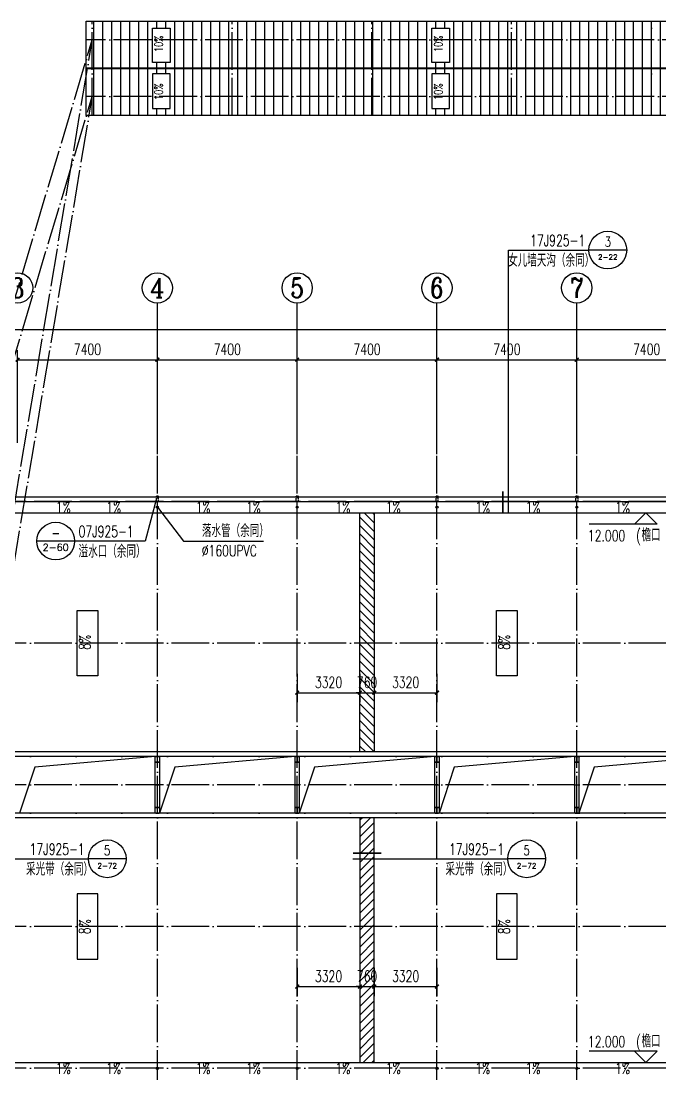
# Model space of a CAD drawing. Extents: x 13276711 to 13543385, y -848943 to -68012.
# Drawn here: x 13361369 to 13395188, y -515042 to -459322 of the extents above; entities that cross this region are included whole.
import ezdxf
from ezdxf.enums import TextEntityAlignment as Align

# ---------------------------------------------------------------- set-up
doc = ezdxf.new("R2010")
doc.units = 0
doc.header["$LTSCALE"] = 1000
doc.header["$MEASUREMENT"] = 0
doc.linetypes.add('DASH', pattern=[0.35, 0.25, -0.1])
doc.linetypes.add('DOTE', pattern=[2.42, 2, -0.2, 0.02, -0.2])
for name, color, linetype in [('AXIS', 3, 'Continuous'), ('AXIS_TEXT', 7, 'Continuous'), ('COLUMN', 2, 'Continuous'), ('DIM_IDEN', 3, 'Continuous'), ('DIM_LEAD', 3, 'Continuous'), ('DIM_SYMB', 3, 'Continuous'), ('DOTE', 1, 'DOTE'), ('PUB_DIM', 3, 'Continuous'), ('PUB_TEXT', 7, 'Continuous'), ('WALL-PARAPET', 6, 'Continuous'), ('填充', 251, 'Continuous'), ('采光带', 4, 'Continuous'), ('雨水管', 4, 'Continuous')]:
    doc.layers.add(name, color=color, linetype=linetype)
doc.styles.add('_TCH_AXIS', font='COMPLEX', dxfattribs={"bigfont": 'GBCBIG'})
doc.styles.add('_TCH_DIM', font='SIMPLEX', dxfattribs={"bigfont": 'GBCBIG'})
doc.styles.add('_TCH_DIM_T3', font='SIMPLEX', dxfattribs={"width": 0.705882, "bigfont": 'GBCBIG'})
doc.styles.add('_TCH_LABEL', font='COMPLEX', dxfattribs={"bigfont": 'GBCBIG'})
doc.styles.add('COMPLEX', font='COMPLEX')
doc.dimstyles.new('_TCH_ARCH&&200', dxfattribs={"dimtxt": 595, "dimasz": 200, "dimexe": 500, "dimexo": 600, "dimgap": 252.5, "dimtad": 1, "dimdec": 0, "dimzin": 0, "dimdsep": 46, "dimtxsty": '_TCH_DIM_T3', "dimblk": 'ARCHTICK', "dimcen": 0.09, "dimclrt": 7, "dimazin": 2, "dimtfac": 1, "dimtdec": 0, "dimtix": 1, "dimtmove": 2, "dimatfit": 3, "dimfxl": 0, "dimtolj": 1, "dimtzin": 0, "dimarcsym": 0})

# ---------------------------------------------------------------- blocks, each defined once
blk = doc.blocks.new('A$C0FCD69EC')
at = {"layer": 'COLUMN'}
blk.add_hatch(color=256, dxfattribs=at).paths.add_polyline_path([(300, 180), (294, 180), (294, 94), (6, 94), (6, 180), (0, 180), (0, 0), (6, 0), (6, 86), (294, 86), (294, 0), (300, 0)])
blk.add_lwpolyline([(300, 0), (294, 0), (294, 86), (6, 86), (6, 0), (0, 0), (0, 180), (6, 180), (6, 94), (294, 94), (294, 180), (300, 180)], close=True, dxfattribs=at)
blk = doc.blocks.new('A$C22C4548D')
blk.add_line((0, 10), (300, 10))
blk.add_lwpolyline([(30, 20), (270, 20), (270, 0), (30, 0)], close=True)
blk = doc.blocks.new('_AXISO')
blk.add_circle((0, 0), 0.5)
at = {"layer": 'AXIS_TEXT', "style": 'COMPLEX', "width": 1.041667}
blk.add_attdef('A', text='', height=0.56, dxfattribs=at).set_placement((-0.25, -0.28), (0.25, -0.28), align=Align.FIT)
blk = doc.blocks.new('_ArchTick')
at = {"color": 0, "linetype": 'ByBlock', "const_width": 0.4}
blk.add_lwpolyline([(-0.5, -0.5), (0.5, 0.5)], dxfattribs=at)
blk = doc.blocks.new('*D284')
at = {"layer": 'AXIS', "color": 0, "lineweight": -2}
for p, q in [((13346145, -481643), (13346145, -475143)), ((13509425, -481643), (13509425, -475143)), ((13346145, -475643), (13509425, -475643))]:
    blk.add_line(p, q, dxfattribs=at)
at = {"layer": 'Defpoints', "color": 0}
for p in [(13509425, -475643), (13346145, -482243), (13509425, -482243)]:
    blk.add_point(p, dxfattribs=at)
at = {"layer": 'AXIS', "color": 0, "lineweight": -2, "xscale": 200, "yscale": 200, "zscale": 200, "rotation": 180}
blk.add_blockref('_ArchTick', (13346145, -475643), dxfattribs=at)
at = {"layer": 'AXIS', "color": 0, "lineweight": -2, "xscale": 200, "yscale": 200, "zscale": 200}
blk.add_blockref('_ArchTick', (13509425, -475643), dxfattribs=at)
at = {"layer": 'AXIS', "color": 7, "insert": (13427785, -475093), "char_height": 595, "attachment_point": 5, "style": '_TCH_DIM_T3'}
blk.add_mtext('\\A1;163280', dxfattribs=at)
blk = doc.blocks.new('*D288')
at = {"layer": 'AXIS', "color": 0, "lineweight": -2}
for p, q in [((13361185, -481643), (13361185, -476743)), ((13368585, -481643), (13368585, -476743)), ((13361185, -477243), (13368585, -477243))]:
    blk.add_line(p, q, dxfattribs=at)
at = {"layer": 'Defpoints', "color": 0}
for p in [(13368585, -477243), (13361185, -482243), (13368585, -482243)]:
    blk.add_point(p, dxfattribs=at)
at = {"layer": 'AXIS', "color": 0, "lineweight": -2, "xscale": 200, "yscale": 200, "zscale": 200, "rotation": 180}
blk.add_blockref('_ArchTick', (13361185, -477243), dxfattribs=at)
at = {"layer": 'AXIS', "color": 0, "lineweight": -2, "xscale": 200, "yscale": 200, "zscale": 200}
blk.add_blockref('_ArchTick', (13368585, -477243), dxfattribs=at)
at = {"layer": 'AXIS', "color": 7, "insert": (13364885, -476693), "char_height": 595, "attachment_point": 5, "style": '_TCH_DIM_T3'}
blk.add_mtext('\\A1;7400', dxfattribs=at)
blk = doc.blocks.new('*D289')
at = {"layer": 'AXIS', "color": 0, "lineweight": -2}
for p, q in [((13368585, -481643), (13368585, -476743)), ((13375985, -481643), (13375985, -476743)), ((13368585, -477243), (13375985, -477243))]:
    blk.add_line(p, q, dxfattribs=at)
at = {"layer": 'Defpoints', "color": 0}
for p in [(13375985, -477243), (13368585, -482243), (13375985, -482243)]:
    blk.add_point(p, dxfattribs=at)
at = {"layer": 'AXIS', "color": 0, "lineweight": -2, "xscale": 200, "yscale": 200, "zscale": 200, "rotation": 180}
blk.add_blockref('_ArchTick', (13368585, -477243), dxfattribs=at)
at = {"layer": 'AXIS', "color": 0, "lineweight": -2, "xscale": 200, "yscale": 200, "zscale": 200}
blk.add_blockref('_ArchTick', (13375985, -477243), dxfattribs=at)
at = {"layer": 'AXIS', "color": 7, "insert": (13372285, -476693), "char_height": 595, "attachment_point": 5, "style": '_TCH_DIM_T3'}
blk.add_mtext('\\A1;7400', dxfattribs=at)
blk = doc.blocks.new('*D290')
at = {"layer": 'AXIS', "color": 0, "lineweight": -2}
for p, q in [((13375985, -481643), (13375985, -476743)), ((13383385, -481643), (13383385, -476743)), ((13375985, -477243), (13383385, -477243))]:
    blk.add_line(p, q, dxfattribs=at)
at = {"layer": 'Defpoints', "color": 0}
for p in [(13383385, -477243), (13375985, -482243), (13383385, -482243)]:
    blk.add_point(p, dxfattribs=at)
at = {"layer": 'AXIS', "color": 0, "lineweight": -2, "xscale": 200, "yscale": 200, "zscale": 200, "rotation": 180}
blk.add_blockref('_ArchTick', (13375985, -477243), dxfattribs=at)
at = {"layer": 'AXIS', "color": 0, "lineweight": -2, "xscale": 200, "yscale": 200, "zscale": 200}
blk.add_blockref('_ArchTick', (13383385, -477243), dxfattribs=at)
at = {"layer": 'AXIS', "color": 7, "insert": (13379685, -476693), "char_height": 595, "attachment_point": 5, "style": '_TCH_DIM_T3'}
blk.add_mtext('\\A1;7400', dxfattribs=at)
blk = doc.blocks.new('*D291')
at = {"layer": 'AXIS', "color": 0, "lineweight": -2}
for p, q in [((13383385, -481643), (13383385, -476743)), ((13390785, -481643), (13390785, -476743)), ((13383385, -477243), (13390785, -477243))]:
    blk.add_line(p, q, dxfattribs=at)
at = {"layer": 'Defpoints', "color": 0}
for p in [(13390785, -477243), (13383385, -482243), (13390785, -482243)]:
    blk.add_point(p, dxfattribs=at)
at = {"layer": 'AXIS', "color": 0, "lineweight": -2, "xscale": 200, "yscale": 200, "zscale": 200, "rotation": 180}
blk.add_blockref('_ArchTick', (13383385, -477243), dxfattribs=at)
at = {"layer": 'AXIS', "color": 0, "lineweight": -2, "xscale": 200, "yscale": 200, "zscale": 200}
blk.add_blockref('_ArchTick', (13390785, -477243), dxfattribs=at)
at = {"layer": 'AXIS', "color": 7, "insert": (13387085, -476693), "char_height": 595, "attachment_point": 5, "style": '_TCH_DIM_T3'}
blk.add_mtext('\\A1;7400', dxfattribs=at)
blk = doc.blocks.new('*D292')
at = {"layer": 'AXIS', "color": 0, "lineweight": -2}
for p, q in [((13390785, -481643), (13390785, -476743)), ((13398185, -481643), (13398185, -476743)), ((13390785, -477243), (13398185, -477243))]:
    blk.add_line(p, q, dxfattribs=at)
at = {"layer": 'Defpoints', "color": 0}
for p in [(13398185, -477243), (13390785, -482243), (13398185, -482243)]:
    blk.add_point(p, dxfattribs=at)
at = {"layer": 'AXIS', "color": 0, "lineweight": -2, "xscale": 200, "yscale": 200, "zscale": 200, "rotation": 180}
blk.add_blockref('_ArchTick', (13390785, -477243), dxfattribs=at)
at = {"layer": 'AXIS', "color": 0, "lineweight": -2, "xscale": 200, "yscale": 200, "zscale": 200}
blk.add_blockref('_ArchTick', (13398185, -477243), dxfattribs=at)
at = {"layer": 'AXIS', "color": 7, "insert": (13394485, -476693), "char_height": 595, "attachment_point": 5, "style": '_TCH_DIM_T3'}
blk.add_mtext('\\A1;7400', dxfattribs=at)
blk = doc.blocks.new('*D725')
at = {"layer": 'Defpoints', "color": 0}
for p in [(13375985, -508819), (13379305, -508819), (13379305, -510419)]:
    blk.add_point(p, dxfattribs=at)
at = {"layer": 'PUB_DIM', "color": 0, "lineweight": -2}
for p, q in [((13375985, -509419), (13375985, -510919)), ((13379305, -509419), (13379305, -510919)), ((13375985, -510419), (13379305, -510419))]:
    blk.add_line(p, q, dxfattribs=at)
at = {"layer": 'PUB_DIM', "color": 0, "lineweight": -2, "xscale": 200, "yscale": 200, "zscale": 200, "rotation": 180}
blk.add_blockref('_ArchTick', (13375985, -510419), dxfattribs=at)
at = {"layer": 'PUB_DIM', "color": 0, "lineweight": -2, "xscale": 200, "yscale": 200, "zscale": 200}
blk.add_blockref('_ArchTick', (13379305, -510419), dxfattribs=at)
at = {"layer": 'PUB_DIM', "color": 7, "insert": (13377645, -509869), "char_height": 595, "attachment_point": 5, "style": '_TCH_DIM_T3'}
blk.add_mtext('\\A1;3320', dxfattribs=at)
blk = doc.blocks.new('*D726')
at = {"layer": 'Defpoints', "color": 0}
for p in [(13379305, -508819), (13380065, -508819), (13380065, -510419)]:
    blk.add_point(p, dxfattribs=at)
at = {"layer": 'PUB_DIM', "color": 0, "lineweight": -2}
for p, q in [((13379305, -509419), (13379305, -510919)), ((13380065, -509419), (13380065, -510919)), ((13379305, -510419), (13379105, -510419)), ((13379305, -510419), (13380065, -510419)), ((13380065, -510419), (13380265, -510419))]:
    blk.add_line(p, q, dxfattribs=at)
at = {"layer": 'PUB_DIM', "color": 0, "lineweight": -2, "xscale": 200, "yscale": 200, "zscale": 200}
blk.add_blockref('_ArchTick', (13379305, -510419), dxfattribs=at)
at = {"layer": 'PUB_DIM', "color": 0, "lineweight": -2, "xscale": 200, "yscale": 200, "zscale": 200, "rotation": 180}
blk.add_blockref('_ArchTick', (13380065, -510419), dxfattribs=at)
at = {"layer": 'PUB_DIM', "color": 7, "insert": (13379685, -509869), "char_height": 595, "attachment_point": 5, "style": '_TCH_DIM_T3'}
blk.add_mtext('\\A1;760', dxfattribs=at)
blk = doc.blocks.new('*D727')
at = {"layer": 'Defpoints', "color": 0}
for p in [(13380065, -508819), (13383385, -508819), (13383385, -510419)]:
    blk.add_point(p, dxfattribs=at)
at = {"layer": 'PUB_DIM', "color": 0, "lineweight": -2}
for p, q in [((13380065, -509419), (13380065, -510919)), ((13383385, -509419), (13383385, -510919)), ((13380065, -510419), (13383385, -510419))]:
    blk.add_line(p, q, dxfattribs=at)
at = {"layer": 'PUB_DIM', "color": 0, "lineweight": -2, "xscale": 200, "yscale": 200, "zscale": 200, "rotation": 180}
blk.add_blockref('_ArchTick', (13380065, -510419), dxfattribs=at)
at = {"layer": 'PUB_DIM', "color": 0, "lineweight": -2, "xscale": 200, "yscale": 200, "zscale": 200}
blk.add_blockref('_ArchTick', (13383385, -510419), dxfattribs=at)
at = {"layer": 'PUB_DIM', "color": 7, "insert": (13381725, -509869), "char_height": 595, "attachment_point": 5, "style": '_TCH_DIM_T3'}
blk.add_mtext('\\A1;3320', dxfattribs=at)
blk = doc.blocks.new('*D728')
at = {"layer": 'Defpoints', "color": 0}
for p in [(13375985, -493266), (13379305, -493266), (13379305, -494866)]:
    blk.add_point(p, dxfattribs=at)
at = {"layer": 'PUB_DIM', "color": 0, "lineweight": -2}
for p, q in [((13375985, -493866), (13375985, -495366)), ((13379305, -493866), (13379305, -495366)), ((13375985, -494866), (13379305, -494866))]:
    blk.add_line(p, q, dxfattribs=at)
at = {"layer": 'PUB_DIM', "color": 0, "lineweight": -2, "xscale": 200, "yscale": 200, "zscale": 200, "rotation": 180}
blk.add_blockref('_ArchTick', (13375985, -494866), dxfattribs=at)
at = {"layer": 'PUB_DIM', "color": 0, "lineweight": -2, "xscale": 200, "yscale": 200, "zscale": 200}
blk.add_blockref('_ArchTick', (13379305, -494866), dxfattribs=at)
at = {"layer": 'PUB_DIM', "color": 7, "insert": (13377645, -494316), "char_height": 595, "attachment_point": 5, "style": '_TCH_DIM_T3'}
blk.add_mtext('\\A1;3320', dxfattribs=at)
blk = doc.blocks.new('*D729')
at = {"layer": 'Defpoints', "color": 0}
for p in [(13379305, -493266), (13380065, -493266), (13380065, -494866)]:
    blk.add_point(p, dxfattribs=at)
at = {"layer": 'PUB_DIM', "color": 0, "lineweight": -2}
for p, q in [((13379305, -493866), (13379305, -495366)), ((13380065, -493866), (13380065, -495366)), ((13379305, -494866), (13379105, -494866)), ((13379305, -494866), (13380065, -494866)), ((13380065, -494866), (13380265, -494866))]:
    blk.add_line(p, q, dxfattribs=at)
at = {"layer": 'PUB_DIM', "color": 0, "lineweight": -2, "xscale": 200, "yscale": 200, "zscale": 200}
blk.add_blockref('_ArchTick', (13379305, -494866), dxfattribs=at)
at = {"layer": 'PUB_DIM', "color": 0, "lineweight": -2, "xscale": 200, "yscale": 200, "zscale": 200, "rotation": 180}
blk.add_blockref('_ArchTick', (13380065, -494866), dxfattribs=at)
at = {"layer": 'PUB_DIM', "color": 7, "insert": (13379685, -494316), "char_height": 595, "attachment_point": 5, "style": '_TCH_DIM_T3'}
blk.add_mtext('\\A1;760', dxfattribs=at)
blk = doc.blocks.new('*D730')
at = {"layer": 'Defpoints', "color": 0}
for p in [(13380065, -493266), (13383385, -493266), (13383385, -494866)]:
    blk.add_point(p, dxfattribs=at)
at = {"layer": 'PUB_DIM', "color": 0, "lineweight": -2}
for p, q in [((13380065, -493866), (13380065, -495366)), ((13383385, -493866), (13383385, -495366)), ((13380065, -494866), (13383385, -494866))]:
    blk.add_line(p, q, dxfattribs=at)
at = {"layer": 'PUB_DIM', "color": 0, "lineweight": -2, "xscale": 200, "yscale": 200, "zscale": 200, "rotation": 180}
blk.add_blockref('_ArchTick', (13380065, -494866), dxfattribs=at)
at = {"layer": 'PUB_DIM', "color": 0, "lineweight": -2, "xscale": 200, "yscale": 200, "zscale": 200}
blk.add_blockref('_ArchTick', (13383385, -494866), dxfattribs=at)
at = {"layer": 'PUB_DIM', "color": 7, "insert": (13381725, -494316), "char_height": 595, "attachment_point": 5, "style": '_TCH_DIM_T3'}
blk.add_mtext('\\A1;3320', dxfattribs=at)

msp = doc.modelspace()

# ---------------------------------------------------------------- hatches: boundary and pattern name
at = {"layer": '填充', "ltscale": 0.5}
h = msp.add_hatch(dxfattribs=at)
h.set_pattern_fill('ANSI31', color=256, scale=300, angle=45, style=0)
h.set_pattern_definition([(90, (428842.86, 37920.97), (-476.25, 9e-14), [])])
h.paths.add_polyline_path([(13513467.3, -459322.1), (13364807.3, -459322.1), (13364807.3, -461822.1), (13513467.3, -461822.1)])
h.paths.add_polyline_path([(13457120.8, -459697.1), (13458053.8, -459697.1), (13458053.8, -461522.1), (13457120.8, -461522.1)], flags=16)
h.paths.add_polyline_path([(13443253.8, -461522.1), (13442320.8, -461522.1), (13442320.8, -459697.1), (13443253.8, -459697.1)], flags=16)
h.paths.add_polyline_path([(13471920.8, -459697.1), (13472853.8, -459697.1), (13472853.8, -461522.1), (13471920.8, -461522.1)], flags=16)
h.paths.add_polyline_path([(13428453.8, -461522.1), (13427520.8, -461522.1), (13427520.8, -459697.1), (13428453.8, -459697.1)], flags=16)
h.paths.add_polyline_path([(13486720.8, -459697.1), (13487653.8, -459697.1), (13487653.8, -461522.1), (13486720.8, -461522.1)], flags=16)
h.paths.add_polyline_path([(13413653.8, -461522.1), (13412720.8, -461522.1), (13412720.8, -459697.1), (13413653.8, -459697.1)], flags=16)
h.paths.add_polyline_path([(13501520.8, -459697.1), (13502453.8, -459697.1), (13502453.8, -461522.1), (13501520.8, -461522.1)], flags=16)
h.paths.add_polyline_path([(13398853.8, -461522.1), (13397920.8, -461522.1), (13397920.8, -459697.1), (13398853.8, -459697.1)], flags=16)
h.paths.add_polyline_path([(13384053.8, -461522.1), (13383120.8, -461522.1), (13383120.8, -459697.1), (13384053.8, -459697.1)], flags=16)
h.paths.add_polyline_path([(13369253.8, -461522.1), (13368320.8, -461522.1), (13368320.8, -459697.1), (13369253.8, -459697.1)], flags=16)
h.paths.add_polyline_path([(13513467.3, -461822.1), (13364807.3, -461822.1), (13364807.3, -464322.1), (13513467.3, -464322.1)])
h.paths.add_polyline_path([(13457120.8, -462122.1), (13458053.8, -462122.1), (13458053.8, -463947.1), (13457120.8, -463947.1)], flags=16)
h.paths.add_polyline_path([(13443253.8, -463947.1), (13442320.8, -463947.1), (13442320.8, -462122.1), (13443253.8, -462122.1)], flags=16)
h.paths.add_polyline_path([(13471920.8, -462122.1), (13472853.8, -462122.1), (13472853.8, -463947.1), (13471920.8, -463947.1)], flags=16)
h.paths.add_polyline_path([(13428453.8, -463947.1), (13427520.8, -463947.1), (13427520.8, -462122.1), (13428453.8, -462122.1)], flags=16)
h.paths.add_polyline_path([(13486720.8, -462122.1), (13487653.8, -462122.1), (13487653.8, -463947.1), (13486720.8, -463947.1)], flags=16)
h.paths.add_polyline_path([(13413653.8, -463947.1), (13412720.8, -463947.1), (13412720.8, -462122.1), (13413653.8, -462122.1)], flags=16)
h.paths.add_polyline_path([(13501520.8, -462122.1), (13502453.8, -462122.1), (13502453.8, -463947.1), (13501520.8, -463947.1)], flags=16)
h.paths.add_polyline_path([(13398853.8, -463947.1), (13397920.8, -463947.1), (13397920.8, -462122.1), (13398853.8, -462122.1)], flags=16)
h.paths.add_polyline_path([(13384053.8, -463947.1), (13383120.8, -463947.1), (13383120.8, -462122.1), (13384053.8, -462122.1)], flags=16)
h.paths.add_polyline_path([(13369253.8, -463947.1), (13368320.8, -463947.1), (13368320.8, -462122.1), (13369253.8, -462122.1)], flags=16)
h.paths.add_polyline_path([(13368985.8, -461072.2), (13368985.8, -460039), (13368316.5, -460039), (13368316.5, -461072.2)], flags=24)
h.paths.add_polyline_path([(13383785.8, -461072.2), (13383785.8, -460039), (13383116.5, -460039), (13383116.5, -461072.2)], flags=24)
h.paths.add_polyline_path([(13398585.8, -461072.2), (13398585.8, -460039), (13397916.5, -460039), (13397916.5, -461072.2)], flags=24)
h.paths.add_polyline_path([(13413385.8, -461072.2), (13413385.8, -460039), (13412716.5, -460039), (13412716.5, -461072.2)], flags=24)
h.paths.add_polyline_path([(13428185.8, -461072.2), (13428185.8, -460039), (13427516.5, -460039), (13427516.5, -461072.2)], flags=24)
h.paths.add_polyline_path([(13442985.8, -461072.2), (13442985.8, -460039), (13442316.5, -460039), (13442316.5, -461072.2)], flags=24)
h.paths.add_polyline_path([(13457785.8, -461072.2), (13457785.8, -460039), (13457116.5, -460039), (13457116.5, -461072.2)], flags=24)
h.paths.add_polyline_path([(13472585.8, -461072.2), (13472585.8, -460039), (13471916.5, -460039), (13471916.5, -461072.2)], flags=24)
h.paths.add_polyline_path([(13487385.8, -461072.2), (13487385.8, -460039), (13486716.5, -460039), (13486716.5, -461072.2)], flags=24)
h.paths.add_polyline_path([(13502185.8, -461072.2), (13502185.8, -460039), (13501516.5, -460039), (13501516.5, -461072.2)], flags=24)
h.paths.add_polyline_path([(13368985.8, -463605.2), (13368985.8, -462572), (13368316.5, -462572), (13368316.5, -463605.2)], flags=24)
h.paths.add_polyline_path([(13383785.8, -463605.2), (13383785.8, -462572), (13383116.5, -462572), (13383116.5, -463605.2)], flags=24)
h.paths.add_polyline_path([(13398585.8, -463605.2), (13398585.8, -462572), (13397916.5, -462572), (13397916.5, -463605.2)], flags=24)
h.paths.add_polyline_path([(13413385.8, -463605.2), (13413385.8, -462572), (13412716.5, -462572), (13412716.5, -463605.2)], flags=24)
h.paths.add_polyline_path([(13428185.8, -463605.2), (13428185.8, -462572), (13427516.5, -462572), (13427516.5, -463605.2)], flags=24)
h.paths.add_polyline_path([(13442985.8, -463605.2), (13442985.8, -462572), (13442316.5, -462572), (13442316.5, -463605.2)], flags=24)
h.paths.add_polyline_path([(13457785.8, -463605.2), (13457785.8, -462572), (13457116.5, -462572), (13457116.5, -463605.2)], flags=24)
h.paths.add_polyline_path([(13472585.8, -463605.2), (13472585.8, -462572), (13471916.5, -462572), (13471916.5, -463605.2)], flags=24)
h.paths.add_polyline_path([(13487385.8, -463605.2), (13487385.8, -462572), (13486716.5, -462572), (13486716.5, -463605.2)], flags=24)
h.paths.add_polyline_path([(13502185.8, -463605.2), (13502185.8, -462572), (13501516.5, -462572), (13501516.5, -463605.2)], flags=24)
at = {"layer": '采光带'}
h = msp.add_hatch(dxfattribs=at)
h.set_pattern_fill('ANSI31', color=250, scale=200, style=0)
h.set_pattern_definition([(315, (4333086, -724935.24), (-224.506403, -224.506403), [])])
h.paths.add_polyline_path([(13380064.8, -485343.1), (13380064.8, -498003.1), (13379304.8, -498003.1), (13379304.8, -485343.1)])
h = msp.add_hatch(dxfattribs=at)
h.set_pattern_fill('ANSI31', color=250, scale=200, style=0)
h.set_pattern_definition([(45, (4333086, -277050.9), (-224.506403, 224.506403), [])])
h.paths.add_polyline_path([(13380064.8, -514443.1), (13380064.8, -501483.1), (13379304.8, -501483.1), (13379304.8, -514443.1)])

# ---------------------------------------------------------------- linework, layer by layer
at = {"ltscale": 0.5}
for p, q in [((13346384.8, -485343.1), (13509184.8, -485343.1)), ((13346384.8, -514443.1), (13509184.8, -514443.1))]:
    msp.add_line(p, q, dxfattribs=at)
for points in [[(13364807.3, -459322.1), (13513467.3, -459322.1), (13513467.3, -464322.1), (13364807.3, -464322.1)], [(13346144.8, -484503.1), (13509424.8, -484503.1), (13509424.8, -544983.1), (13346144.8, -544983.1)], [(13346384.8, -484743.1), (13509184.8, -484743.1), (13509184.8, -544743.1), (13346384.8, -544743.1)], [(13364330.9, -490514.6), (13365438.8, -490514.6), (13365438.8, -493971.6), (13364330.9, -493971.6)], [(13386530.9, -490514.6), (13387638.8, -490514.6), (13387638.8, -493971.6), (13386530.9, -493971.6)], [(13368474.8, -501243.1), (13368474.8, -498243.1), (13368694.8, -498243.1), (13368694.8, -501243.1)], [(13375874.8, -501243.1), (13375874.8, -498243.1), (13376094.8, -498243.1), (13376094.8, -501243.1)], [(13383274.8, -501243.1), (13383274.8, -498243.1), (13383494.8, -498243.1), (13383494.8, -501243.1)], [(13390674.8, -501243.1), (13390674.8, -498243.1), (13390894.8, -498243.1), (13390894.8, -501243.1)], [(13364330.9, -508971.6), (13365438.8, -508971.6), (13365438.8, -505514.6), (13364330.9, -505514.6)], [(13386530.9, -508971.6), (13387638.8, -508971.6), (13387638.8, -505514.6), (13386530.9, -505514.6)]]:
    msp.add_lwpolyline(points, close=True)
for points in [[(13369253.8, -461522.1), (13368320.8, -461522.1), (13368320.8, -459697.1), (13369253.8, -459697.1)], [(13384053.8, -461522.1), (13383120.8, -461522.1), (13383120.8, -459697.1), (13384053.8, -459697.1)], [(13369253.8, -462122.1), (13368320.8, -462122.1), (13368320.8, -463947.1), (13369253.8, -463947.1)], [(13384053.8, -462122.1), (13383120.8, -462122.1), (13383120.8, -463947.1), (13384053.8, -463947.1)]]:
    msp.add_lwpolyline(points, close=True, dxfattribs=at)
at = {"ltscale": 0.5, "const_width": 100}
msp.add_lwpolyline([(13364807.3, -461822.1), (13513467.3, -461822.1)], dxfattribs=at)
at = {"linetype": 'DASH', "ltscale": 0.3}
for points in [[(13368634.8, -484743.1), (13368534.8, -484743.1), (13368534.8, -484443.1), (13368634.8, -484443.1)], [(13376034.8, -484743.1), (13375934.8, -484743.1), (13375934.8, -484443.1), (13376034.8, -484443.1)], [(13383434.8, -484743.1), (13383334.8, -484743.1), (13383334.8, -484443.1), (13383434.8, -484443.1)], [(13390834.8, -484743.1), (13390734.8, -484743.1), (13390734.8, -484443.1), (13390834.8, -484443.1)]]:
    msp.add_lwpolyline(points, close=True, dxfattribs=at)
for points in [[(13368474.8, -498243.1), (13362100.8, -498813.7), (13361294.8, -501243.1)], [(13375874.8, -498243.1), (13369500.8, -498813.7), (13368694.8, -501243.1)], [(13383274.8, -498243.1), (13376900.8, -498813.7), (13376094.8, -501243.1)], [(13390674.8, -498243.1), (13384300.8, -498813.7), (13383494.8, -501243.1)], [(13398074.8, -498243.1), (13391700.8, -498813.7), (13390894.8, -501243.1)]]:
    msp.add_lwpolyline(points)
at = {"layer": 'AXIS'}
for p, q in [((13368584.8, -482243.1), (13368584.8, -474243.1)), ((13375984.8, -482243.1), (13375984.8, -474243.1)), ((13383384.8, -482243.1), (13383384.8, -474243.1)), ((13390784.8, -482243.1), (13390784.8, -474243.1))]:
    msp.add_line(p, q, dxfattribs=at)
at = {"layer": 'DIM_IDEN'}
for p, q in [((13387173.2, -471443.1), (13391427.7, -471443.1)), ((13387173.2, -485343.1), (13387173.2, -471443.1)), ((13393427.7, -471443.1), (13391427.7, -471443.1)), ((13360404.8, -503655.4), (13364932.1, -503655.4)), ((13366932.1, -503655.4), (13364932.1, -503655.4)), ((13378934.8, -503655.4), (13382604.8, -503655.4)), ((13382604.8, -503655.4), (13387132.1, -503655.4)), ((13389132.1, -503655.4), (13387132.1, -503655.4))]:
    msp.add_line(p, q, dxfattribs=at)
at = {"layer": 'DIM_IDEN', "color": 0}
for p, q in [((13368534.8, -484593.1), (13367934.8, -486843.1)), ((13364205, -486843.1), (13362205, -486843.1)), ((13367934.8, -486843.1), (13364205, -486843.1))]:
    msp.add_line(p, q, dxfattribs=at)
at = {"layer": 'DIM_IDEN', "const_width": 100}
for points in [[(13386873.2, -485343.1), (13386873.2, -484203.1)], [(13378934.8, -503355.4), (13380434.8, -503355.4)]]:
    msp.add_lwpolyline(points, dxfattribs=at)
at = {"layer": 'DIM_IDEN'}
for centre in [(13392427.7, -471443.1), (13365932.1, -503655.4), (13388132.1, -503655.4)]:
    msp.add_circle(centre, 1000, dxfattribs=at)
at = {"layer": 'DIM_IDEN', "color": 0}
for centre, radius in [((13368534.8, -484593.1), 0), ((13363205, -486843.1), 1000)]:
    msp.add_circle(centre, radius, dxfattribs=at)
at = {"layer": 'DIM_LEAD', "color": 0}
for p, q in [((13368584.9, -485043.1), (13369971.2, -486843.1)), ((13369971.2, -486843.1), (13374204.1, -486843.1))]:
    msp.add_line(p, q, dxfattribs=at)
at = {"layer": 'DIM_SYMB'}
for points in [[(13369031.8, -461305.6, 0, 0, 0), (13369031.8, -460255.6, 120, 0, 0), (13369031.8, -459805.6, 0, 0, 0)], [(13383831.8, -461305.6, 0, 0, 0), (13383831.8, -460255.6, 120, 0, 0), (13383831.8, -459805.6, 0, 0, 0)], [(13369031.8, -462338.6, 0, 0, 0), (13369031.8, -463388.6, 120, 0, 0), (13369031.8, -463838.6, 0, 0, 0)], [(13383831.8, -462338.6, 0, 0, 0), (13383831.8, -463388.6, 120, 0, 0), (13383831.8, -463838.6, 0, 0, 0)], [(13363002.4, -485043.1, 0, 0, 0), (13362087.5, -485043.1, 160, 0, 0), (13361487.5, -485043.1, 0, 0, 0)], [(13366767.3, -485043.1, 0, 0, 0), (13367682.2, -485043.1, 160, 0, 0), (13368282.2, -485043.1, 0, 0, 0)], [(13370402.4, -485043.1, 0, 0, 0), (13369487.5, -485043.1, 160, 0, 0), (13368887.5, -485043.1, 0, 0, 0)], [(13374167.3, -485043.1, 0, 0, 0), (13375082.2, -485043.1, 160, 0, 0), (13375682.2, -485043.1, 0, 0, 0)], [(13377802.4, -485043.1, 0, 0, 0), (13376887.5, -485043.1, 160, 0, 0), (13376287.5, -485043.1, 0, 0, 0)], [(13381567.3, -485043.1, 0, 0, 0), (13382482.2, -485043.1, 160, 0, 0), (13383082.2, -485043.1, 0, 0, 0)], [(13385202.4, -485043.1, 0, 0, 0), (13384287.5, -485043.1, 160, 0, 0), (13383687.5, -485043.1, 0, 0, 0)], [(13388967.3, -485043.1, 0, 0, 0), (13389882.2, -485043.1, 160, 0, 0), (13390482.2, -485043.1, 0, 0, 0)], [(13392602.4, -485043.1, 0, 0, 0), (13391687.5, -485043.1, 160, 0, 0), (13391087.5, -485043.1, 0, 0, 0)], [(13363002.4, -514743.1, 0, 0, 0), (13362087.5, -514743.1, 160, 0, 0), (13361487.5, -514743.1, 0, 0, 0)], [(13366767.3, -514743.1, 0, 0, 0), (13367682.2, -514743.1, 160, 0, 0), (13368282.2, -514743.1, 0, 0, 0)], [(13370402.4, -514743.1, 0, 0, 0), (13369487.5, -514743.1, 160, 0, 0), (13368887.5, -514743.1, 0, 0, 0)], [(13374167.3, -514743.1, 0, 0, 0), (13375082.2, -514743.1, 160, 0, 0), (13375682.2, -514743.1, 0, 0, 0)], [(13377802.4, -514743.1, 0, 0, 0), (13376887.5, -514743.1, 160, 0, 0), (13376287.5, -514743.1, 0, 0, 0)], [(13381567.3, -514743.1, 0, 0, 0), (13382482.2, -514743.1, 160, 0, 0), (13383082.2, -514743.1, 0, 0, 0)], [(13385202.4, -514743.1, 0, 0, 0), (13384287.5, -514743.1, 160, 0, 0), (13383687.5, -514743.1, 0, 0, 0)], [(13388967.3, -514743.1, 0, 0, 0), (13389882.2, -514743.1, 160, 0, 0), (13390482.2, -514743.1, 0, 0, 0)], [(13392602.4, -514743.1, 0, 0, 0), (13391687.5, -514743.1, 160, 0, 0), (13391087.5, -514743.1, 0, 0, 0)]]:
    msp.add_lwpolyline(points, format="xyseb", dxfattribs=at)
at = {"layer": 'DOTE'}
for p, q in [((13365137.3, -464322.1), (13365137.3, -459322.1)), ((13372537.3, -464322.1), (13372537.3, -459322.1)), ((13379937.3, -464322.1), (13379937.3, -459322.1)), ((13387337.3, -464322.1), (13387337.3, -459322.1)), ((13394737.3, -464322.1), (13394737.3, -459322.1)), ((13353784.8, -498243.1), (13365137.3, -460322.1)), ((13353784.8, -528243.1), (13365137.3, -460322.1)), ((13513467.3, -460322.1), (13364807.3, -460322.1)), ((13513467.3, -461822.1), (13364807.3, -461822.1)), ((13353784.8, -501243.1), (13365137.3, -463322.1)), ((13353784.8, -531243.1), (13365137.3, -463322.1)), ((13513467.3, -463322.1), (13364807.3, -463322.1)), ((13368584.8, -547243.1), (13368584.8, -482243.1)), ((13375984.8, -547243.1), (13375984.8, -482243.1)), ((13383384.8, -547243.1), (13383384.8, -482243.1)), ((13390784.8, -547243.1), (13390784.8, -482243.1)), ((13511684.8, -484743.1), (13343884.8, -484743.1)), ((13511684.8, -492243.1), (13343884.8, -492243.1)), ((13511684.8, -498243.1), (13343884.8, -498243.1)), ((13511684.8, -499743.1), (13343884.8, -499743.1)), ((13511684.8, -501243.1), (13343884.8, -501243.1)), ((13511684.8, -507243.1), (13343884.8, -507243.1)), ((13511684.8, -514743.1), (13343884.8, -514743.1))]:
    msp.add_line(p, q, dxfattribs=at)
at = {"layer": 'PUB_DIM'}
for p, q in [((13394433.6, -485343.1), (13393833.6, -485943.1)), ((13394433.6, -485343.1), (13395033.6, -485943.1)), ((13395033.6, -485943.1), (13391433.6, -485943.1)), ((13395033.6, -513843.1), (13391433.6, -513843.1)), ((13394433.6, -514443.1), (13393833.6, -513843.1)), ((13394433.6, -514443.1), (13395033.6, -513843.1))]:
    msp.add_line(p, q, dxfattribs=at)
for points in [[(13365247.1, -493468.1, 0, 0, 0), (13365247.1, -491568.1, 160, 0, 0), (13365247.1, -490968.1, 0, 0, 0)], [(13387447.1, -493468.1, 0, 0, 0), (13387447.1, -491568.1, 160, 0, 0), (13387447.1, -490968.1, 0, 0, 0)], [(13365247.1, -506018.1, 0, 0, 0), (13365247.1, -507918.1, 160, 0, 0), (13365247.1, -508518.1, 0, 0, 0)], [(13387447.1, -506018.1, 0, 0, 0), (13387447.1, -507918.1, 160, 0, 0), (13387447.1, -508518.1, 0, 0, 0)]]:
    msp.add_lwpolyline(points, format="xyseb", dxfattribs=at)
at = {"layer": 'WALL-PARAPET'}
for p, q in [((13501874.8, -498003.1), (13353694.8, -498003.1)), ((13501874.8, -498243.1), (13353694.8, -498243.1)), ((13501874.8, -501243.1), (13353694.8, -501243.1)), ((13501874.8, -501483.1), (13353694.8, -501483.1))]:
    msp.add_line(p, q, dxfattribs=at)
at = {"layer": '采光带', "color": 4}
for points in [[(13380064.8, -485343.1), (13380064.8, -498003.1), (13379304.8, -498003.1), (13379304.8, -485343.1)], [(13380064.8, -514443.1), (13380064.8, -501483.1), (13379304.8, -501483.1), (13379304.8, -514443.1)]]:
    msp.add_lwpolyline(points, close=True, dxfattribs=at)
at = {"layer": '雨水管'}
for centre in [(13368584.9, -485043.1), (13375984.9, -485043.1), (13383384.9, -485043.1), (13390784.9, -485043.1), (13368584.9, -514743.1), (13375984.9, -514743.1), (13383384.9, -514743.1), (13390784.9, -514743.1)]:
    msp.add_circle(centre, 55, dxfattribs=at)

# ---------------------------------------------------------------- block references
for p in [(13368430.8, -499753.1), (13375830.8, -499753.1), (13383230.8, -499753.1), (13390630.8, -499753.1)]:
    msp.add_blockref('A$C22C4548D', p)
at = {"layer": 'AXIS'}
ref = msp.add_blockref('_AXISO', (13361184.8, -473443.1), dxfattribs=dict(at, xscale=1600, yscale=1600, zscale=1600))
ref.add_attrib('A', '3', dxfattribs={"layer": 'AXIS_TEXT', "ltscale": 0.5, "height": 1065, "style": '_TCH_AXIS'}).set_placement((13360829.8, -473975.6), (13361539.9, -473975.6), align=Align.FIT)
ref = msp.add_blockref('_AXISO', (13368584.8, -473443.1), dxfattribs=dict(at, xscale=1600, yscale=1600, zscale=1600))
ref.add_attrib('A', '4', dxfattribs={"layer": 'AXIS_TEXT', "ltscale": 0.5, "height": 1018.2, "style": '_TCH_AXIS'}).set_placement((13368197, -473952.1), (13368972.7, -473952.1), align=Align.FIT)
ref = msp.add_blockref('_AXISO', (13375984.8, -473443.1), dxfattribs=dict(at, xscale=1600, yscale=1600, zscale=1600))
ref.add_attrib('A', '5', dxfattribs={"layer": 'AXIS_TEXT', "ltscale": 0.5, "height": 1065, "style": '_TCH_AXIS'}).set_placement((13375629.8, -473975.6), (13376339.9, -473975.6), align=Align.FIT)
ref = msp.add_blockref('_AXISO', (13383384.8, -473443.1), dxfattribs=dict(at, xscale=1600, yscale=1600, zscale=1600))
ref.add_attrib('A', '6', dxfattribs={"layer": 'AXIS_TEXT', "ltscale": 0.5, "height": 1065, "style": '_TCH_AXIS'}).set_placement((13383029.8, -473975.6), (13383739.9, -473975.6), align=Align.FIT)
ref = msp.add_blockref('_AXISO', (13390784.8, -473443.1), dxfattribs=dict(at, xscale=1600, yscale=1600, zscale=1600))
ref.add_attrib('A', '7', dxfattribs={"layer": 'AXIS_TEXT', "ltscale": 0.5, "height": 1065, "style": '_TCH_AXIS'}).set_placement((13390429.8, -473975.6), (13391139.9, -473975.6), align=Align.FIT)
at = {"layer": 'COLUMN', "xscale": -1, "rotation": 270}
for p in [(13368494.8, -498543.1), (13375894.8, -498543.1), (13383294.8, -498543.1), (13390694.8, -498543.1), (13368494.8, -501243.1), (13375894.8, -501243.1), (13383294.8, -501243.1), (13390694.8, -501243.1)]:
    msp.add_blockref('A$C0FCD69EC', p, dxfattribs=at)

# ---------------------------------------------------------------- texts
at = {"layer": 'PUB_TEXT', "style": '_TCH_DIM', "width": 0.705882}
for s, height, p in [('10%%%', 446.25, (13368874.3, -460960.6)), ('10%%%', 446.25, (13383674.3, -460960.6)), ('10%%%', 446.25, (13368874.3, -463493.6)), ('10%%%', 446.25, (13383674.3, -463493.6)), ('8%', 595, (13365037.1, -492598.1)), ('8%', 595, (13387237.1, -492598.1)), ('8%', 595, (13365037.1, -507648.1)), ('8%', 595, (13387237.1, -507648.1))]:
    msp.add_text(s, height=height, rotation=90, dxfattribs=at).set_placement(p)
at = {"layer": 'PUB_TEXT', "width": 0.705882}
for s, style, p in [('17J925-1', '_TCH_LABEL', (13388317.7, -471233.1)), ('1%%%', '_TCH_DIM', (13363212.4, -485340.6)), ('1%%%', '_TCH_DIM', (13365877.3, -485340.6)), ('1%%%', '_TCH_DIM', (13370612.4, -485340.6)), ('1%%%', '_TCH_DIM', (13373277.3, -485340.6)), ('1%%%', '_TCH_DIM', (13378012.4, -485340.6)), ('1%%%', '_TCH_DIM', (13380677.3, -485340.6)), ('1%%%', '_TCH_DIM', (13385412.4, -485340.6)), ('1%%%', '_TCH_DIM', (13388077.3, -485340.6)), ('1%%%', '_TCH_DIM', (13392812.4, -485340.6)), ('12.000', '_TCH_DIM', (13391373.6, -486853.1)), ('(', '_TCH_DIM', (13393933.6, -486853.1)), ('%%c160UPVC', '_TCH_DIM', (13370934.1, -487648.1)), ('17J925-1', '_TCH_LABEL', (13361822.1, -503445.4)), ('17J925-1', '_TCH_LABEL', (13384022.1, -503445.4)), ('12.000', '_TCH_DIM', (13391373.6, -513633.1)), ('(', '_TCH_DIM', (13393933.6, -513633.1)), ('1%%%', '_TCH_DIM', (13363212.4, -515040.6)), ('1%%%', '_TCH_DIM', (13365877.3, -515040.6)), ('1%%%', '_TCH_DIM', (13370612.4, -515040.6)), ('1%%%', '_TCH_DIM', (13373277.3, -515040.6)), ('1%%%', '_TCH_DIM', (13378012.4, -515040.6)), ('1%%%', '_TCH_DIM', (13380677.3, -515040.6)), ('1%%%', '_TCH_DIM', (13385412.4, -515040.6)), ('1%%%', '_TCH_DIM', (13388077.3, -515040.6)), ('1%%%', '_TCH_DIM', (13392812.4, -515040.6))]:
    msp.add_text(s, height=595, dxfattribs=dict(at, style=style)).set_placement(p)
at = {"layer": 'PUB_TEXT', "style": '_TCH_LABEL'}
for s, height, p, p2 in [('3', 522, (13392253.7, -471258), (13392601.7, -471258)), ('2-22', 272.78, (13391908.1, -471948.5), (13392947.3, -471948.5)), ('5', 522, (13365758.1, -503470.3), (13366106.1, -503470.3)), ('5', 522, (13387958.1, -503470.3), (13388306.1, -503470.3)), ('2-72', 272.78, (13365412.5, -504160.8), (13366451.6, -504160.8)), ('2-72', 272.78, (13387612.5, -504160.8), (13388651.6, -504160.8))]:
    msp.add_text(s, height=height, dxfattribs=at).set_placement(p, p2, align=Align.FIT)
at = {"layer": 'PUB_TEXT'}
for s, style, p in [('女儿墙天沟（余同）', '_TCH_LABEL', (13387153.9, -472322.9)), ('落水管（余同）', '_TCH_DIM', (13370943, -486633.1)), ('檐口', '_TCH_DIM', (13394213.6, -486853.1)), ('采光带（余同）', '_TCH_LABEL', (13361633.8, -504540.5)), ('采光带（余同）', '_TCH_LABEL', (13383833.8, -504540.5)), ('檐口', '_TCH_DIM', (13394213.6, -513633.1))]:
    msp.add_text(s, height=675.18, dxfattribs=dict(at, style=style)).set_placement(p)
at = {"layer": 'PUB_TEXT', "color": 0, "style": '_TCH_LABEL', "width": 0.705882}
msp.add_text('07J925-1', height=595, dxfattribs=at).set_placement((13364415, -486633.1))
at = {"layer": 'PUB_TEXT', "color": 0, "style": '_TCH_LABEL'}
msp.add_text('2-60', height=363.71, dxfattribs=at).set_placement((13362512.3, -487349.8), (13363897.8, -487349.8), align=Align.FIT)
at = {"layer": 'PUB_TEXT', "color": 0, "style": '_TCH_LABEL', "width": 0.777778}
msp.add_text('-', height=696, dxfattribs=at).set_placement((13362973, -486732.4), (13363437, -486732.4), align=Align.FIT)
at = {"layer": 'PUB_TEXT', "color": 0, "style": '_TCH_LABEL'}
msp.add_text('溢水口（余同）', height=675.18, dxfattribs=at).set_placement((13364415, -487722.9))

# ---------------------------------------------------------------- dimensions: what is measured, and where the dimension line sits
at = {"layer": 'AXIS'}
for p1, p2, distance, text, picture, middle in [((13346144.8, -482243.1), (13509424.8, -482243.1), 6600, '163280', '*D284', (13427784.8, -475093.1)), ((13361184.8, -482243.1), (13368584.8, -482243.1), 5000, '7400', '*D288', (13364884.8, -476693.1)), ((13368584.8, -482243.1), (13375984.8, -482243.1), 5000, '7400', '*D289', (13372284.8, -476693.1)), ((13375984.8, -482243.1), (13383384.8, -482243.1), 5000, '7400', '*D290', (13379684.8, -476693.1)), ((13383384.8, -482243.1), (13390784.8, -482243.1), 5000, '7400', '*D291', (13387084.8, -476693.1)), ((13390784.8, -482243.1), (13398184.8, -482243.1), 5000, '7400', '*D292', (13394484.8, -476693.1))]:
    dim = msp.add_aligned_dim(p1=p1, p2=p2, distance=distance, text=text, dimstyle='_TCH_ARCH&&200', dxfattribs=at)
    dim.commit()
    dim.dimension.update_dxf_attribs({"geometry": picture, "text_midpoint": middle})
at = {"layer": 'PUB_DIM'}
for p1, p2, text, picture, middle in [((13375984.8, -493265.7), (13379304.8, -493265.7), '3320', '*D728', (13377644.8, -494315.7)), ((13379304.8, -493265.7), (13380064.8, -493265.7), '760', '*D729', (13379684.8, -494315.7)), ((13380064.8, -493265.7), (13383384.8, -493265.7), '3320', '*D730', (13381724.8, -494315.7)), ((13375984.8, -508818.8), (13379304.8, -508818.8), '3320', '*D725', (13377644.8, -509868.8)), ((13379304.8, -508818.8), (13380064.8, -508818.8), '760', '*D726', (13379684.8, -509868.8)), ((13380064.8, -508818.8), (13383384.8, -508818.8), '3320', '*D727', (13381724.8, -509868.8))]:
    dim = msp.add_aligned_dim(p1=p1, p2=p2, distance=-1600, text=text, dimstyle='_TCH_ARCH&&200', dxfattribs=at)
    dim.commit()
    dim.dimension.update_dxf_attribs({"geometry": picture, "text_midpoint": middle})

doc.saveas('drawing.dxf')
